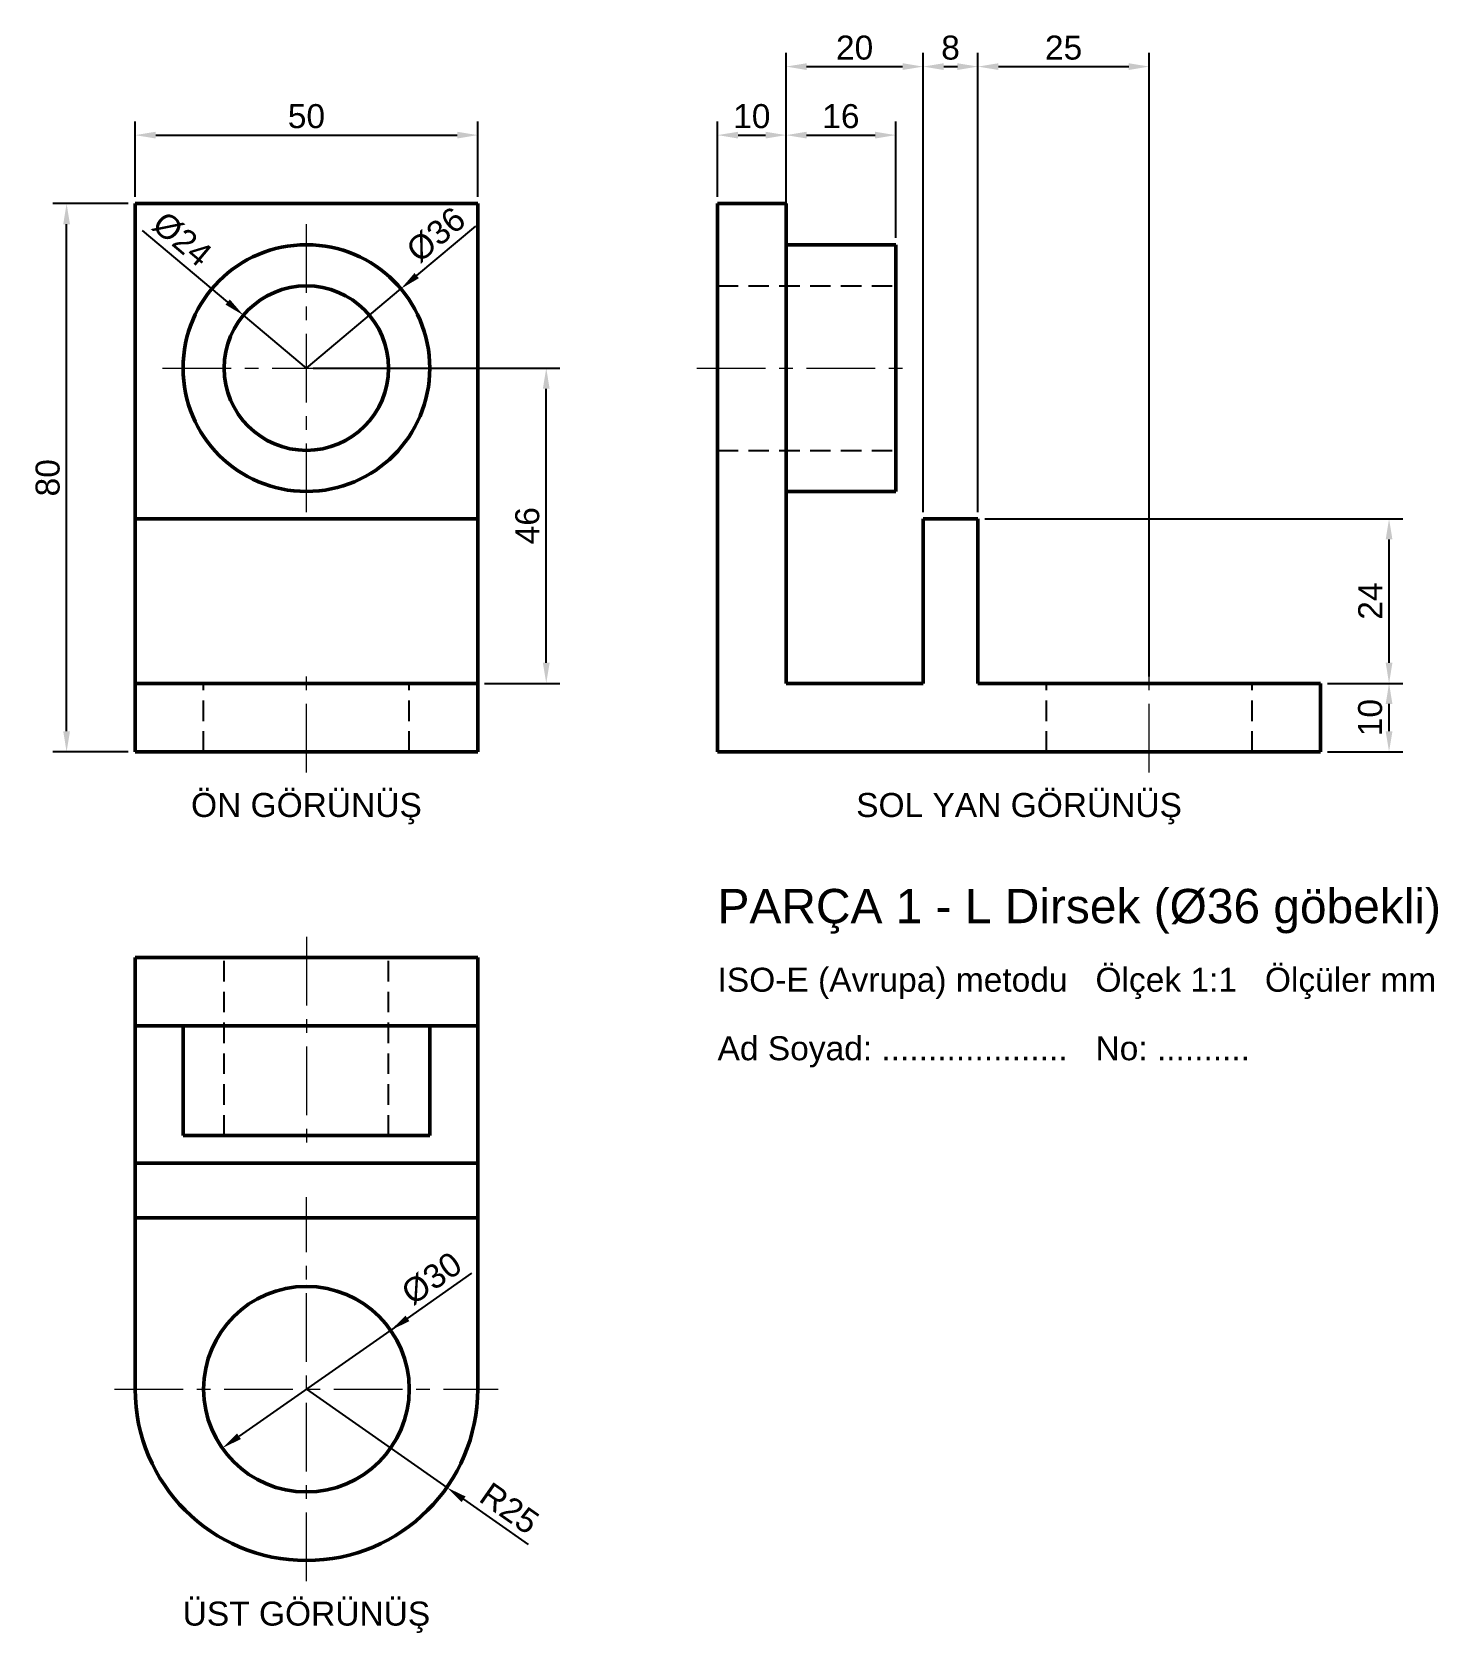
# Model space of a CAD drawing. Header units: millimetres. Extents: x -15 to 190, y -129 to 105.
import ezdxf
from ezdxf.enums import TextEntityAlignment as Align

# ---------------------------------------------------------------- set-up
doc = ezdxf.new("R2010")
doc.units = ezdxf.units.MM
doc.linetypes.add('EKSEN_ISO', pattern=[16, 10, -2, 2, -2])
doc.linetypes.add('GIZLI_ISO', pattern=[4.5, 3, -1.5])
for name, color, linetype, lineweight in [('EKSEN', 1, 'EKSEN_ISO', 18), ('GIZLI', 2, 'GIZLI_ISO', 25), ('GORUNEN', 7, 'Continuous', 50), ('OLCU', 4, 'Continuous', 18), ('YAZI', 3, 'Continuous', 25)]:
    doc.layers.add(name, color=color, linetype=linetype, lineweight=lineweight)
doc.styles.add('TR', font='arial.ttf')
doc.dimstyles.new('OLCU', dxfattribs={"dimtxt": 3.5, "dimasz": 3, "dimexe": 2, "dimexo": 1, "dimgap": 1, "dimtad": 1, "dimdec": 0, "dimtxsty": 'TR', "dimcen": 2.5, "dimclrd": 256, "dimclre": 256, "dimclrt": 256, "dimadec": 0, "dimazin": 3, "dimtfac": 1, "dimtmove": 0, "dimatfit": 3})

# ---------------------------------------------------------------- blocks, each defined once
blk = doc.blocks.new('_CLOSEDFILLED')
at = {"color": 0, "linetype": 'BYBLOCK'}
blk.add_solid([(-1, 0.164), (0, 0), (-1, -0.164)], dxfattribs=at)
blk = doc.blocks.new('*D4')
for p, q in [((41.09, 69.5), (49.7, 76.73)), ((25, 56), (38.79, 67.57))]:
    blk.add_line(p, q)
at = {"layer": 'Defpoints'}
for p in [(38.79, 67.57), (25, 56)]:
    blk.add_point(p, dxfattribs=at)
at = {"layer": 'OLCU', "xscale": 3, "yscale": 3, "rotation": 220}
blk.add_blockref('_CLOSEDFILLED', (38.79, 67.57), dxfattribs=at)
at = {"layer": 'OLCU', "insert": (43.92, 75.46), "char_height": 3.5, "attachment_point": 5, "rotation": 40, "style": 'TR'}
blk.add_mtext('%%c36', dxfattribs=at)
blk = doc.blocks.new('*D14')
for q in [(49.16, -76.08), (15.17, -99.88)]:
    blk.add_line((39.74, -82.68), q)
at = {"layer": 'Defpoints'}
for p in [(37.29, -84.4), (25, -93)]:
    blk.add_point(p, dxfattribs=at)
at = {"layer": 'OLCU', "xscale": 3, "yscale": 3, "rotation": 215}
for p in [(37.29, -84.4), (12.71, -101.6)]:
    blk.add_blockref('_CLOSEDFILLED', p, dxfattribs=at)
at = {"layer": 'OLCU', "insert": (43.29, -76.84), "char_height": 3.5, "attachment_point": 5, "rotation": 35, "style": 'TR'}
blk.add_mtext('%%c30', dxfattribs=at)

msp = doc.modelspace()

# ---------------------------------------------------------------- linework, layer by layer
at = {"layer": 'EKSEN'}
for p, q in [((25, 35), (25, 77)), ((4, 56), (46, 56)), ((82, 56), (114, 56)), ((25, -3), (25, 13)), ((148, -3), (148, 13)), ((25, -27), (25, -59)), ((25, -121), (25, -65)), ((-3, -93), (53, -93))]:
    msp.add_line(p, q, dxfattribs=at)
at = {"layer": 'GIZLI'}
for p, q in [((85, 68), (111, 68)), ((85, 44), (111, 44)), ((0, 10), (50, 10)), ((10, 0), (10, 10)), ((40, 0), (40, 10)), ((133, 0), (133, 10)), ((163, 0), (163, 10)), ((0, 0), (50, 0)), ((13, -56), (13, -30)), ((37, -56), (37, -30))]:
    msp.add_line(p, q, dxfattribs=at)
for points in [[(95, 74), (95, 73.55), (95, 72.22), (95, 70.07), (95, 67.22), (95, 63.81), (95, 60.01), (95, 56), (95, 51.99), (95, 48.19), (95, 44.78), (95, 41.93), (95, 39.78), (95, 38.45), (95, 38)], [(95, 38), (95, 38.45), (95, 39.78), (95, 41.93), (95, 44.78), (95, 48.19), (95, 51.99), (95, 56), (95, 60.01), (95, 63.81), (95, 67.22), (95, 70.07), (95, 72.22), (95, 73.55), (95, 74)], [(111, 38), (111, 38.45), (111, 39.78), (111, 41.93), (111, 44.78), (111, 48.19), (111, 51.99), (111, 56), (111, 60.01), (111, 63.81), (111, 67.22), (111, 70.07), (111, 72.22), (111, 73.55), (111, 74)], [(85, 68), (85, 67.7), (85, 66.81), (85, 65.38), (85, 63.48), (85, 61.21), (85, 58.67), (85, 56), (85, 53.33), (85, 50.79), (85, 48.52), (85, 46.62), (85, 45.19), (85, 44.3), (85, 44)], [(85, 44), (85, 44.3), (85, 45.19), (85, 46.62), (85, 48.52), (85, 50.79), (85, 53.33), (85, 56), (85, 58.67), (85, 61.21), (85, 63.48), (85, 65.38), (85, 66.81), (85, 67.7), (85, 68)], [(111, 68), (111, 67.7), (111, 66.81), (111, 65.38), (111, 63.48), (111, 61.21), (111, 58.67), (111, 56), (111, 53.33), (111, 50.79), (111, 48.52), (111, 46.62), (111, 45.19), (111, 44.3), (111, 44)], [(111, 44), (111, 44.3), (111, 45.19), (111, 46.62), (111, 48.52), (111, 50.79), (111, 53.33), (111, 56), (111, 58.67), (111, 61.21), (111, 63.48), (111, 65.38), (111, 66.81), (111, 67.7), (111, 68)], [(25, 10), (23.32, 10), (21.66, 10), (20.05, 10), (18.49, 10), (17.02, 10), (15.65, 10), (14.39, 10), (13.27, 10), (12.3, 10), (11.49, 10), (10.84, 10), (10.38, 10), (10.09, 10), (10, 10)], [(10, 10), (10.38, 10), (11.49, 10), (13.27, 10), (15.65, 10), (18.49, 10), (21.66, 10), (25, 10), (28.34, 10), (31.51, 10), (34.35, 10), (36.73, 10), (38.51, 10), (39.62, 10), (40, 10)], [(40, 10), (39.91, 10), (39.62, 10), (39.16, 10), (38.51, 10), (37.7, 10), (36.73, 10), (35.61, 10), (34.35, 10), (32.98, 10), (31.51, 10), (29.95, 10), (28.34, 10), (26.68, 10), (25, 10)], [(163, 10), (162.62, 10), (161.51, 10), (159.73, 10), (157.35, 10), (154.51, 10), (151.34, 10), (148, 10), (144.66, 10), (141.49, 10), (138.65, 10), (136.27, 10), (134.49, 10), (133.38, 10), (133, 10)], [(133, 10), (133.38, 10), (134.49, 10), (136.27, 10), (138.65, 10), (141.49, 10), (144.66, 10), (148, 10), (151.34, 10), (154.51, 10), (157.35, 10), (159.73, 10), (161.51, 10), (162.62, 10), (163, 10)], [(148, 10), (150.8, 10), (153.56, 10), (156.26, 10), (158.85, 10), (161.3, 10), (163.59, 10), (165.68, 10), (167.55, 10), (169.17, 10), (170.52, 10), (171.6, 10), (172.37, 10), (172.84, 10), (173, 10)], [(40, 0), (39.62, 0), (38.51, 0), (36.73, 0), (34.35, 0), (31.51, 0), (28.34, 0), (25, 0), (21.66, 0), (18.49, 0), (15.65, 0), (13.27, 0), (11.49, 0), (10.38, 0), (10, 0)], [(10, 0), (10.09, 0), (10.38, 0), (10.84, 0), (11.49, 0), (12.3, 0), (13.27, 0), (14.39, 0), (15.65, 0), (17.02, 0), (18.49, 0), (20.05, 0), (21.66, 0), (23.32, 0), (25, 0)], [(25, 0), (26.68, 0), (28.34, 0), (29.95, 0), (31.51, 0), (32.98, 0), (34.35, 0), (35.61, 0), (36.73, 0), (37.7, 0), (38.51, 0), (39.16, 0), (39.62, 0), (39.91, 0), (40, 0)], [(163, 0), (162.62, 0), (161.51, 0), (159.73, 0), (157.35, 0), (154.51, 0), (151.34, 0), (148, 0), (144.66, 0), (141.49, 0), (138.65, 0), (136.27, 0), (134.49, 0), (133.38, 0), (133, 0)], [(133, 0), (133.38, 0), (134.49, 0), (136.27, 0), (138.65, 0), (141.49, 0), (144.66, 0), (148, 0), (151.34, 0), (154.51, 0), (157.35, 0), (159.73, 0), (161.51, 0), (162.62, 0), (163, 0)], [(148, 0), (150.8, 0), (153.56, 0), (156.26, 0), (158.85, 0), (161.3, 0), (163.59, 0), (165.68, 0), (167.55, 0), (169.17, 0), (170.52, 0), (171.6, 0), (172.37, 0), (172.84, 0), (173, 0)], [(25, -30), (23.66, -30), (22.33, -30), (21.04, -30), (19.79, -30), (18.62, -30), (17.52, -30), (16.51, -30), (15.62, -30), (14.84, -30), (14.19, -30), (13.67, -30), (13.3, -30), (13.08, -30), (13, -30)], [(13, -30), (13.3, -30), (14.19, -30), (15.62, -30), (17.52, -30), (19.79, -30), (22.33, -30), (25, -30), (27.67, -30), (30.21, -30), (32.48, -30), (34.38, -30), (35.81, -30), (36.7, -30), (37, -30)], [(37, -30), (36.92, -30), (36.7, -30), (36.33, -30), (35.81, -30), (35.16, -30), (34.38, -30), (33.49, -30), (32.48, -30), (31.38, -30), (30.21, -30), (28.96, -30), (27.67, -30), (26.34, -30), (25, -30)], [(25, -40), (22.98, -40), (20.99, -40), (19.05, -40), (17.19, -40), (15.42, -40), (13.78, -40), (12.27, -40), (10.93, -40), (9.76, -40), (8.78, -40), (8.01, -40), (7.45, -40), (7.11, -40), (7, -40)], [(7, -40), (7.45, -40), (8.78, -40), (10.93, -40), (13.78, -40), (17.19, -40), (20.99, -40), (25, -40), (29.01, -40), (32.81, -40), (36.22, -40), (39.07, -40), (41.22, -40), (42.55, -40), (43, -40)], [(43, -40), (42.89, -40), (42.55, -40), (41.99, -40), (41.22, -40), (40.24, -40), (39.07, -40), (37.73, -40), (36.22, -40), (34.58, -40), (32.81, -40), (30.95, -40), (29.01, -40), (27.02, -40), (25, -40)], [(7, -56), (7.45, -56), (8.78, -56), (10.93, -56), (13.78, -56), (17.19, -56), (20.99, -56), (25, -56), (29.01, -56), (32.81, -56), (36.22, -56), (39.07, -56), (41.22, -56), (42.55, -56), (43, -56)], [(25, -56), (23.66, -56), (22.33, -56), (21.04, -56), (19.79, -56), (18.62, -56), (17.52, -56), (16.51, -56), (15.62, -56), (14.84, -56), (14.19, -56), (13.67, -56), (13.3, -56), (13.08, -56), (13, -56)], [(13, -56), (13.3, -56), (14.19, -56), (15.62, -56), (17.52, -56), (19.79, -56), (22.33, -56), (25, -56), (27.67, -56), (30.21, -56), (32.48, -56), (34.38, -56), (35.81, -56), (36.7, -56), (37, -56)], [(37, -56), (36.92, -56), (36.7, -56), (36.33, -56), (35.81, -56), (35.16, -56), (34.38, -56), (33.49, -56), (32.48, -56), (31.38, -56), (30.21, -56), (28.96, -56), (27.67, -56), (26.34, -56), (25, -56)]]:
    msp.add_lwpolyline(points, dxfattribs=at)
for centre, radius in [((25, 56), 18), ((25, 56), 12), ((25, -93), 15)]:
    msp.add_circle(centre, radius, dxfattribs=at)
msp.add_arc((25, -93), 25, 180, 0, dxfattribs=at)
at = {"layer": 'GORUNEN'}
for p, q in [((0, 0), (0, 80)), ((0, 80), (50, 80)), ((50, 0), (50, 80)), ((85, 0), (85, 80)), ((85, 80), (95, 80)), ((95, 10), (95, 80)), ((95, 74), (111, 74)), ((95, 38), (111, 38)), ((0, 34), (50, 34)), ((115, 10), (115, 34)), ((115, 34), (123, 34)), ((123, 10), (123, 34)), ((95, 10), (115, 10)), ((123, 10), (148, 10)), ((173, 0), (173, 10)), ((85, 0), (148, 0)), ((0, -93), (0, -30)), ((0, -30), (50, -30)), ((50, -93), (50, -30)), ((0, -40), (50, -40)), ((7, -56), (7, -40)), ((43, -56), (43, -40)), ((0, -60), (50, -60)), ((0, -68), (50, -68))]:
    msp.add_line(p, q, dxfattribs=at)
for points in [[(111, 74), (111, 73.55), (111, 72.22), (111, 70.07), (111, 67.22), (111, 63.81), (111, 60.01), (111, 56), (111, 51.99), (111, 48.19), (111, 44.78), (111, 41.93), (111, 39.78), (111, 38.45), (111, 38)], [(50, 10), (49.37, 10), (47.52, 10), (44.55, 10), (40.59, 10), (35.85, 10), (30.56, 10), (25, 10), (19.44, 10), (14.15, 10), (9.41, 10), (5.45, 10), (2.48, 10), (0.63, 10), (0, 10)], [(173, 10), (172.84, 10), (172.37, 10), (171.6, 10), (170.52, 10), (169.17, 10), (167.55, 10), (165.68, 10), (163.59, 10), (161.3, 10), (158.85, 10), (156.26, 10), (153.56, 10), (150.8, 10), (148, 10)], [(50, 0), (49.37, 0), (47.52, 0), (44.55, 0), (40.59, 0), (35.85, 0), (30.56, 0), (25, 0), (19.44, 0), (14.15, 0), (9.41, 0), (5.45, 0), (2.48, 0), (0.63, 0), (0, 0)], [(173, 0), (172.84, 0), (172.37, 0), (171.6, 0), (170.52, 0), (169.17, 0), (167.55, 0), (165.68, 0), (163.59, 0), (161.3, 0), (158.85, 0), (156.26, 0), (153.56, 0), (150.8, 0), (148, 0)], [(25, -56), (22.98, -56), (20.99, -56), (19.05, -56), (17.19, -56), (15.42, -56), (13.78, -56), (12.27, -56), (10.93, -56), (9.76, -56), (8.78, -56), (8.01, -56), (7.45, -56), (7.11, -56), (7, -56)], [(43, -56), (42.89, -56), (42.55, -56), (41.99, -56), (41.22, -56), (40.24, -56), (39.07, -56), (37.73, -56), (36.22, -56), (34.58, -56), (32.81, -56), (30.95, -56), (29.01, -56), (27.02, -56), (25, -56)]]:
    msp.add_lwpolyline(points, dxfattribs=at)
for centre, radius in [((25, 56), 18), ((25, 56), 12), ((25, -93), 15)]:
    msp.add_circle(centre, radius, dxfattribs=at)
msp.add_arc((25, -93), 25, 180, 0, dxfattribs=at)

# ---------------------------------------------------------------- texts
at = {"layer": 'YAZI', "style": 'TR'}
for s, p in [('ÖN GÖRÜNÜŞ', (25, -6)), ('SOL YAN GÖRÜNÜŞ', (129, -6)), ('ÜST GÖRÜNÜŞ', (25, -124))]:
    msp.add_text(s, height=3.5, dxfattribs=at).set_placement(p, align=Align.TOP_CENTER)
for s, height, p in [('PARÇA 1 - L Dirsek (Ø36 göbekli)', 5, (85, -25)), ('ISO-E (Avrupa) metodu   Ölçek 1:1   Ölçüler mm', 3.5, (85, -35)), ('Ad Soyad: ....................   No: ..........', 3.5, (85, -45))]:
    msp.add_text(s, height=height, dxfattribs=at).set_placement(p)

# ---------------------------------------------------------------- dimensions: what is measured, and where the dimension line sits
at = {"layer": 'OLCU'}
for base, p1, p2 in [((95, 100), (95, 80), (115, 34)), ((115, 100), (115, 34), (123, 34)), ((123, 100), (123, 34), (148, 10)), ((0, 90), (0, 80), (50, 80)), ((85, 90), (85, 80), (95, 80)), ((95, 90), (95, 74), (111, 74))]:
    msp.add_linear_dim(base=base, p1=p1, p2=p2, dimstyle='OLCU', dxfattribs=at).render()
for base, p1, p2 in [((-10, 0), (0, 0), (0, 80)), ((60, 10), (50, 10), (25, 56)), ((183, 10), (173, 10), (123, 34)), ((183, 0), (173, 0), (173, 10))]:
    msp.add_linear_dim(base=base, p1=p1, p2=p2, angle=90, dimstyle='OLCU', dxfattribs=at).render()
dim = msp.add_diameter_dim_2p(p1=(11.21, 44.43), p2=(38.79, 67.57), dimstyle='OLCU', dxfattribs=at)
dim.commit()
dim.dimension.update_dxf_attribs({"geometry": '*D4', "text_midpoint": (45.68, 73.36), "dimtype": 163})
msp.add_diameter_dim(center=(25, 56), radius=12, location=(5.08, 72.71), dimstyle='OLCU', dxfattribs=at).render()
dim = msp.add_diameter_dim_2p(p1=(12.71, -101.6), p2=(37.29, -84.4), dimstyle='OLCU', dxfattribs=at)
dim.commit()
dim.dimension.update_dxf_attribs({"geometry": '*D14', "text_midpoint": (43.29, -76.84)})
msp.add_radius_dim(center=(25, -93), mpoint=(45.48, -107.34), dimstyle='OLCU', dxfattribs=at).render()

doc.saveas('drawing.dxf')
